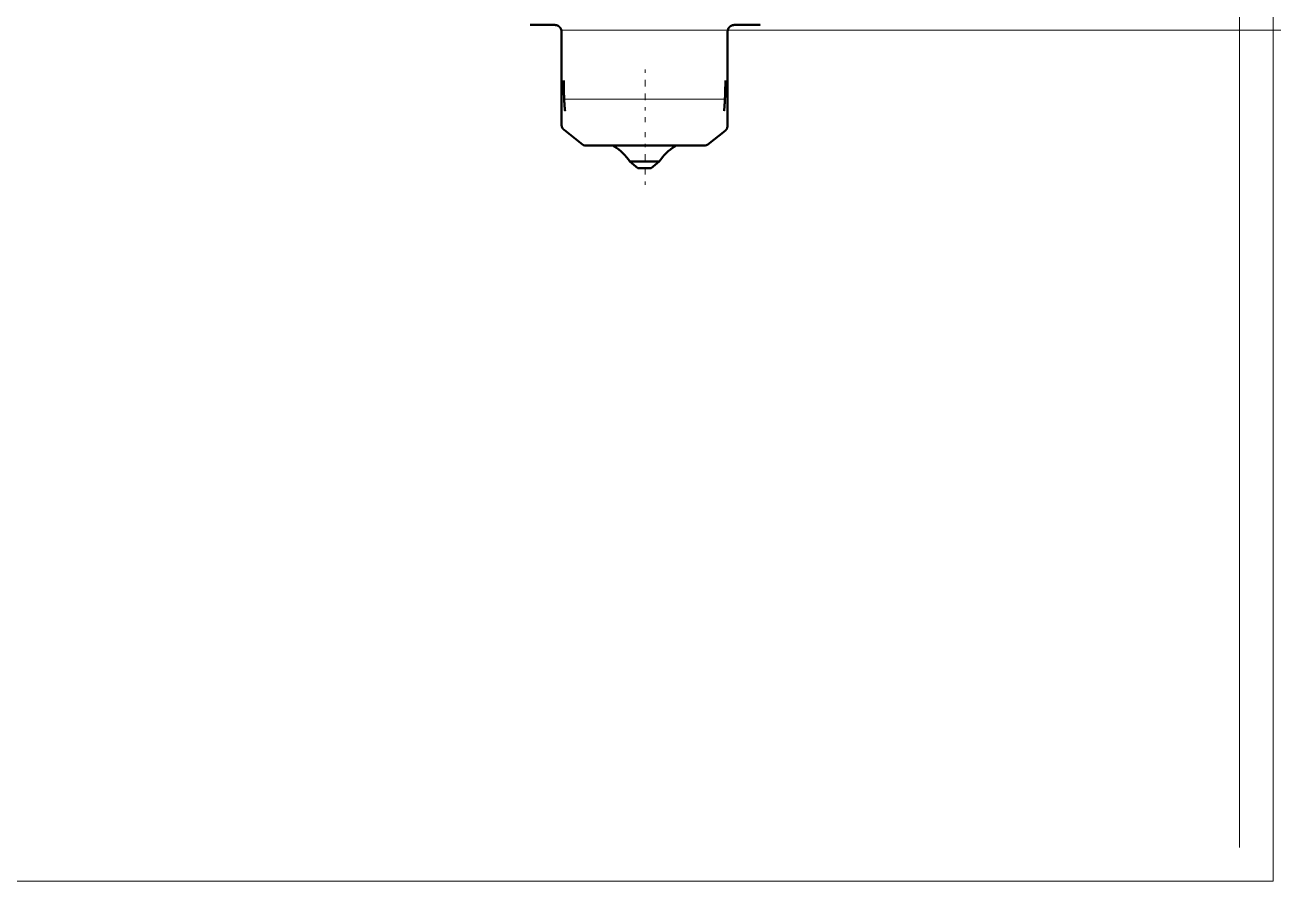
# Paper-space layout 'Layout1' of a CAD drawing. Header units: millimetres. Extents: x 0 to 420, y 0 to 297.
# Drawn here: x 233.5 to 420, y 0 to 127.8 of the extents above; entities that cross this region are included whole.
import ezdxf

# ---------------------------------------------------------------- set-up
doc = ezdxf.new("R2010")
doc.units = ezdxf.units.MM
doc.layers.add('170', color=7, linetype='Continuous', true_color=0xffffff)

psp = doc.layouts.get("Layout1")

# ---------------------------------------------------------------- linework, layer by layer
at = {"layer": '170', "color": 80, "linetype": 'Continuous', "lineweight": 13}
for p, q in [((420, 0), (420, 297)), ((0, 0), (420, 0))]:
    psp.add_line(p, q, dxfattribs=at)
at = {"layer": '170', "color": 80, "linetype": 'Continuous', "lineweight": 18}
psp.add_line((415, 5), (415, 292), dxfattribs=at)
at = {"layer": '170', "color": 193, "linetype": 'Continuous', "lineweight": 13}
for p, q in [((326.19, 120.67), (326.19, 121.18)), ((326.19, 118.63), (326.19, 119.65)), ((326.19, 116.59), (326.19, 117.61)), ((326.19, 115.06), (326.19, 115.57)), ((326.19, 113.31), (326.19, 114.06)), ((326.19, 111.06), (326.19, 111.81)), ((326.19, 109.55), (326.19, 110.06)), ((326.19, 107.52), (326.19, 108.54)), ((326.19, 105.48), (326.19, 106.5)), ((326.19, 103.95), (326.19, 104.46))]:
    psp.add_line(p, q, dxfattribs=at)
at = {"layer": '170', "color": 155, "linetype": 'Continuous', "lineweight": 13}
psp.add_line((338.12, 116.76), (314.1, 116.76), dxfattribs=at)
at = {"layer": '170', "color": 155, "linetype": 'Continuous', "lineweight": 50}
for p, q in [((314.08, 112.15), (316.83, 109.95)), ((335.56, 109.95), (338.14, 112.02)), ((323.93, 107.42), (325.12, 106.42)), ((327.12, 106.42), (328.31, 107.42))]:
    psp.add_line(p, q, dxfattribs=at)
for centre, radius, start, end in [((317.2, 110.42), 0.6, 231.3402, 270), ((317.59, 103.22), 7.6, 58.2245, 60.2758), ((317.59, 103.22), 7.6, 33.5477, 58.2245), ((334.64, 103.22), 7.6, 121.7755, 146.4523), ((334.64, 103.22), 7.6, 119.7242, 121.7755), ((335.18, 110.42), 0.6, 270, 308.6598)]:
    psp.add_arc(centre, radius, start, end, dxfattribs=at)
for points, knots in [([(312.7, 127.82), (311.6, 127.82), (309.95, 127.82), (309.42, 127.82), (309, 127.82)], [0, 0, 0.297541, 0.742871, 0.885125, 1, 1]), ([(313.7, 126.82), (313.7, 126.83), (313.7, 126.83), (313.7, 126.84), (313.7, 126.85), (313.7, 126.86), (313.7, 126.86), (313.7, 126.87), (313.7, 126.88), (313.7, 126.89), (313.7, 126.89), (313.7, 126.9), (313.7, 126.91), (313.7, 126.92), (313.7, 126.92), (313.7, 126.93), (313.7, 126.94), (313.7, 126.95), (313.7, 126.95), (313.69, 126.96), (313.69, 126.97), (313.69, 126.98), (313.69, 126.98), (313.69, 126.99), (313.69, 127), (313.69, 127.01), (313.69, 127.01), (313.68, 127.02), (313.68, 127.03), (313.68, 127.03), (313.68, 127.04), (313.68, 127.05), (313.68, 127.06), (313.67, 127.06), (313.67, 127.07), (313.67, 127.08), (313.67, 127.09), (313.67, 127.09), (313.66, 127.1), (313.66, 127.11), (313.66, 127.11), (313.66, 127.12), (313.66, 127.13), (313.65, 127.14), (313.65, 127.14), (313.65, 127.15), (313.65, 127.16), (313.64, 127.16), (313.64, 127.17), (313.64, 127.18), (313.63, 127.19), (313.63, 127.19), (313.63, 127.2), (313.63, 127.21), (313.62, 127.21), (313.62, 127.22), (313.62, 127.23), (313.61, 127.23), (313.61, 127.24), (313.61, 127.25), (313.6, 127.26), (313.6, 127.26), (313.6, 127.27), (313.59, 127.28), (313.59, 127.28), (313.59, 127.29), (313.58, 127.3), (313.58, 127.3), (313.58, 127.31), (313.57, 127.32), (313.57, 127.32), (313.56, 127.33), (313.56, 127.33), (313.56, 127.34), (313.55, 127.35), (313.55, 127.35), (313.54, 127.36), (313.54, 127.37), (313.54, 127.37), (313.53, 127.38), (313.53, 127.39), (313.52, 127.39), (313.52, 127.4), (313.52, 127.4), (313.51, 127.41), (313.51, 127.42), (313.5, 127.42), (313.5, 127.43), (313.49, 127.43), (313.49, 127.44), (313.48, 127.45), (313.48, 127.45), (313.47, 127.46), (313.47, 127.46), (313.46, 127.47), (313.46, 127.48), (313.45, 127.48), (313.45, 127.49), (313.44, 127.49), (313.44, 127.5), (313.43, 127.5), (313.43, 127.51), (313.42, 127.51), (313.42, 127.52), (313.41, 127.53), (313.41, 127.53), (313.4, 127.54), (313.4, 127.54), (313.39, 127.55), (313.38, 127.55), (313.38, 127.56), (313.37, 127.56), (313.37, 127.57), (313.36, 127.57), (313.36, 127.58), (313.35, 127.58), (313.34, 127.59), (313.34, 127.59), (313.33, 127.6), (313.33, 127.6), (313.32, 127.61), (313.31, 127.61), (313.31, 127.62), (313.3, 127.62), (313.3, 127.62), (313.29, 127.63), (313.28, 127.63), (313.28, 127.64), (313.27, 127.64), (313.26, 127.65), (313.26, 127.65), (313.25, 127.66), (313.25, 127.66), (313.23, 127.67), (313.21, 127.68), (313.2, 127.69), (313.18, 127.7), (313.16, 127.71), (313.15, 127.72), (313.13, 127.72), (313.11, 127.73), (313.09, 127.74), (313.07, 127.75), (313.05, 127.76), (313.04, 127.76), (313.02, 127.77), (313, 127.78), (312.98, 127.78), (312.96, 127.79), (312.94, 127.79), (312.92, 127.8), (312.9, 127.8), (312.88, 127.8), (312.85, 127.81), (312.83, 127.81), (312.81, 127.81), (312.79, 127.81), (312.77, 127.82), (312.75, 127.82), (312.73, 127.82), (312.7, 127.82)], [0, 0, 0.00477, 0.009541, 0.014312, 0.019091, 0.023864, 0.028638, 0.033414, 0.038192, 0.042971, 0.047747, 0.052525, 0.057301, 0.062086, 0.066866, 0.071653, 0.076429, 0.081216, 0.085995, 0.090785, 0.09556, 0.100354, 0.105133, 0.109932, 0.114711, 0.119504, 0.124289, 0.129088, 0.133869, 0.138668, 0.143451, 0.148255, 0.153033, 0.157839, 0.162624, 0.167428, 0.172216, 0.177022, 0.181809, 0.186618, 0.191405, 0.19622, 0.201002, 0.205819, 0.210606, 0.215419, 0.22021, 0.225031, 0.22982, 0.234639, 0.239426, 0.244251, 0.249043, 0.253869, 0.258657, 0.263483, 0.268273, 0.273102, 0.277895, 0.282728, 0.287525, 0.292351, 0.297147, 0.301979, 0.306776, 0.311608, 0.316407, 0.321248, 0.326043, 0.330875, 0.335686, 0.340517, 0.345321, 0.350157, 0.354967, 0.359805, 0.364616, 0.369454, 0.374263, 0.379104, 0.383915, 0.388755, 0.393571, 0.398409, 0.403226, 0.408072, 0.412888, 0.417728, 0.422553, 0.427397, 0.432219, 0.437065, 0.441878, 0.446731, 0.451557, 0.456408, 0.461229, 0.466081, 0.470902, 0.475758, 0.480581, 0.48544, 0.490261, 0.495119, 0.499953, 0.50481, 0.509635, 0.514498, 0.519334, 0.524194, 0.529023, 0.533886, 0.538719, 0.543576, 0.548414, 0.553282, 0.558111, 0.562987, 0.567823, 0.572695, 0.577525, 0.582398, 0.587237, 0.59211, 0.596952, 0.601821, 0.606664, 0.611541, 0.616378, 0.621254, 0.626101, 0.630974, 0.635825, 0.648048, 0.660101, 0.672459, 0.684651, 0.697136, 0.709454, 0.722073, 0.734534, 0.747287, 0.759877, 0.772764, 0.785497, 0.798502, 0.811366, 0.82452, 0.837516, 0.850795, 0.863928, 0.877336, 0.890611, 0.904143, 0.917552, 0.931228, 0.944768, 0.958574, 0.972253, 0.986168, 1, 1]), ([(339.52, 127.82), (339.51, 127.82), (339.5, 127.82), (339.49, 127.82), (339.48, 127.82), (339.47, 127.82), (339.45, 127.82), (339.44, 127.82), (339.43, 127.82), (339.42, 127.81), (339.41, 127.81), (339.4, 127.81), (339.39, 127.81), (339.38, 127.81), (339.37, 127.81), (339.36, 127.81), (339.35, 127.8), (339.34, 127.8), (339.33, 127.8), (339.32, 127.8), (339.31, 127.8), (339.3, 127.79), (339.29, 127.79), (339.28, 127.79), (339.27, 127.79), (339.26, 127.79), (339.25, 127.78), (339.24, 127.78), (339.23, 127.78), (339.22, 127.77), (339.21, 127.77), (339.21, 127.77), (339.2, 127.77), (339.19, 127.76), (339.18, 127.76), (339.17, 127.76), (339.16, 127.75), (339.15, 127.75), (339.14, 127.74), (339.13, 127.74), (339.12, 127.74), (339.11, 127.73), (339.11, 127.73), (339.1, 127.73), (339.09, 127.72), (339.08, 127.72), (339.07, 127.71), (339.06, 127.71), (339.05, 127.7), (339.05, 127.7), (339.04, 127.7), (339.03, 127.69), (339.02, 127.69), (339.01, 127.68), (339.01, 127.68), (339, 127.67), (338.99, 127.67), (338.98, 127.66), (338.97, 127.66), (338.96, 127.65), (338.95, 127.64), (338.93, 127.63), (338.92, 127.62), (338.91, 127.61), (338.9, 127.6), (338.88, 127.59), (338.87, 127.58), (338.86, 127.57), (338.85, 127.56), (338.83, 127.55), (338.82, 127.54), (338.81, 127.53), (338.8, 127.51), (338.79, 127.5), (338.78, 127.49), (338.77, 127.48), (338.76, 127.47), (338.75, 127.45), (338.74, 127.44), (338.73, 127.43), (338.72, 127.42), (338.71, 127.4), (338.7, 127.39), (338.69, 127.38), (338.68, 127.36), (338.67, 127.35), (338.66, 127.34), (338.65, 127.32), (338.65, 127.31), (338.64, 127.29), (338.63, 127.28), (338.62, 127.27), (338.62, 127.25), (338.61, 127.24), (338.6, 127.22), (338.6, 127.21), (338.59, 127.19), (338.58, 127.18), (338.58, 127.16), (338.57, 127.15), (338.57, 127.13), (338.56, 127.12), (338.56, 127.1), (338.55, 127.09), (338.55, 127.07), (338.55, 127.06), (338.54, 127.04), (338.54, 127.02), (338.54, 127.01), (338.53, 126.99), (338.53, 126.98), (338.53, 126.96), (338.53, 126.95), (338.52, 126.93), (338.52, 126.91), (338.52, 126.9), (338.52, 126.88), (338.52, 126.87), (338.52, 126.85), (338.52, 126.83), (338.52, 126.82)], [0, 0, 0.006751, 0.013529, 0.020242, 0.026985, 0.033678, 0.040387, 0.047035, 0.053728, 0.060347, 0.067, 0.07358, 0.080208, 0.086765, 0.093345, 0.099868, 0.106428, 0.112919, 0.119436, 0.125899, 0.132388, 0.138824, 0.145287, 0.151673, 0.158112, 0.164473, 0.170867, 0.177194, 0.183567, 0.189864, 0.196192, 0.202458, 0.208758, 0.214996, 0.221269, 0.227466, 0.233713, 0.239874, 0.246085, 0.252219, 0.258396, 0.264508, 0.270649, 0.276716, 0.282836, 0.288872, 0.29496, 0.300963, 0.307007, 0.312991, 0.319009, 0.324949, 0.330936, 0.33685, 0.3428, 0.348686, 0.354606, 0.360451, 0.366336, 0.376584, 0.386961, 0.397214, 0.407586, 0.41782, 0.428187, 0.438413, 0.448778, 0.459003, 0.469353, 0.479573, 0.489919, 0.500127, 0.51047, 0.520676, 0.531023, 0.54121, 0.551547, 0.561731, 0.57206, 0.58224, 0.592568, 0.602738, 0.613056, 0.62322, 0.633534, 0.643694, 0.654004, 0.664158, 0.674455, 0.684603, 0.694893, 0.705039, 0.715321, 0.725464, 0.735736, 0.745875, 0.756141, 0.766274, 0.776535, 0.786666, 0.796914, 0.807037, 0.817279, 0.827403, 0.83763, 0.847754, 0.857969, 0.868097, 0.878299, 0.888426, 0.898613, 0.908737, 0.918917, 0.929044, 0.939204, 0.949335, 0.959482, 0.969617, 0.979751, 0.98988, 1, 1]), ([(343.39, 127.82), (343.28, 127.82), (342.39, 127.82), (340.67, 127.82), (339.52, 127.82)], [0, 0, 0.028861, 0.257473, 0.702833, 1, 1]), ([(313.7, 115.8), (313.7, 116.46), (313.7, 117.33), (313.7, 118.39), (313.7, 119.58)], [0, 0, 0.174961, 0.404166, 0.685033, 1, 1]), ([(314.03, 119.55), (314.03, 119.5), (314.03, 119.48), (314.03, 119.43), (314.03, 119.38), (314.03, 119.33), (314.03, 119.31), (314.03, 119.26), (314.03, 119.21), (314.03, 119.16), (314.03, 119.12), (314.03, 119.07), (314.03, 119.02), (314.03, 118.97), (314.03, 118.93), (314.03, 118.9), (314.03, 118.86), (314.03, 118.83), (314.03, 118.79), (314.03, 118.76), (314.04, 118.72), (314.04, 118.67), (314.04, 118.62), (314.04, 118.6), (314.04, 118.55), (314.04, 118.51), (314.04, 118.46), (314.04, 118.42), (314.04, 118.37), (314.04, 118.33), (314.04, 118.28), (314.05, 118.24), (314.05, 118.19), (314.05, 118.15), (314.05, 118.1), (314.05, 118.06), (314.05, 118.01), (314.05, 117.99), (314.05, 117.95), (314.06, 117.9), (314.06, 117.86), (314.06, 117.84), (314.06, 117.79), (314.06, 117.75), (314.06, 117.71), (314.06, 117.67), (314.06, 117.64), (314.06, 117.6), (314.07, 117.56), (314.07, 117.54), (314.07, 117.5), (314.07, 117.46), (314.07, 117.43), (314.07, 117.41), (314.07, 117.37), (314.07, 117.35), (314.08, 117.31), (314.08, 117.27), (314.08, 117.25), (314.08, 117.21), (314.08, 117.17), (314.08, 117.13), (314.08, 117.11), (314.08, 117.07), (314.09, 117.05), (314.09, 117.01), (314.09, 116.97), (314.09, 116.93), (314.09, 116.91), (314.09, 116.87), (314.1, 116.84), (314.1, 116.8), (314.1, 116.76), (314.1, 116.74), (314.1, 116.7), (314.1, 116.66), (314.11, 116.63), (314.11, 116.61), (314.11, 116.57), (314.11, 116.55), (314.11, 116.52), (314.11, 116.48), (314.11, 116.44), (314.12, 116.43), (314.12, 116.39), (314.12, 116.37), (314.12, 116.36), (314.12, 116.34), (314.12, 116.3), (314.12, 116.29), (314.12, 116.27), (314.13, 116.25), (314.13, 116.22), (314.13, 116.2), (314.13, 116.18), (314.13, 116.15), (314.13, 116.13), (314.13, 116.1), (314.14, 116.08), (314.14, 116.05), (314.14, 116.01), (314.14, 116), (314.14, 115.98), (314.14, 115.96), (314.15, 115.93), (314.15, 115.9), (314.15, 115.87), (314.15, 115.84), (314.15, 115.8), (314.16, 115.77), (314.16, 115.76), (314.16, 115.74), (314.16, 115.73), (314.16, 115.7), (314.16, 115.68), (314.16, 115.66), (314.17, 115.63), (314.17, 115.62), (314.17, 115.6), (314.17, 115.59), (314.17, 115.56), (314.17, 115.55), (314.18, 115.52), (314.18, 115.5), (314.18, 115.49), (314.18, 115.47), (314.18, 115.44), (314.18, 115.43), (314.19, 115.4), (314.19, 115.39), (314.19, 115.37), (314.19, 115.36), (314.19, 115.35), (314.2, 115.32), (314.2, 115.29), (314.2, 115.28), (314.2, 115.25), (314.2, 115.24), (314.21, 115.22), (314.21, 115.2), (314.21, 115.17), (314.21, 115.15), (314.22, 115.12), (314.22, 115.11), (314.22, 115.1), (314.22, 115.07), (314.22, 115.06), (314.23, 115.05), (314.23, 115.02)], [0, 0, 0.010697, 0.016037, 0.026701, 0.037346, 0.047969, 0.053273, 0.063861, 0.074425, 0.084965, 0.09548, 0.105969, 0.116434, 0.126872, 0.13728, 0.142472, 0.152839, 0.158014, 0.168338, 0.173487, 0.183766, 0.194015, 0.204233, 0.20933, 0.2195, 0.229637, 0.239741, 0.249811, 0.259847, 0.269849, 0.279816, 0.289746, 0.299641, 0.3095, 0.31932, 0.329104, 0.338849, 0.343708, 0.353396, 0.363044, 0.372653, 0.377442, 0.386992, 0.396499, 0.405967, 0.415392, 0.420088, 0.429452, 0.43877, 0.443416, 0.452671, 0.461882, 0.466471, 0.471051, 0.480174, 0.48472, 0.493777, 0.502789, 0.507278, 0.516222, 0.525118, 0.533971, 0.538378, 0.547161, 0.551534, 0.560244, 0.568909, 0.577523, 0.581815, 0.590357, 0.598853, 0.6073, 0.615697, 0.619877, 0.628199, 0.636473, 0.644698, 0.648792, 0.656941, 0.660997, 0.669069, 0.677091, 0.685064, 0.689031, 0.696927, 0.700855, 0.70477, 0.708674, 0.71644, 0.720303, 0.724154, 0.727992, 0.735629, 0.739426, 0.743212, 0.750745, 0.75449, 0.761944, 0.76565, 0.773025, 0.780345, 0.783986, 0.787613, 0.791227, 0.798416, 0.805551, 0.812631, 0.81966, 0.826634, 0.833554, 0.836996, 0.840422, 0.843837, 0.850622, 0.853994, 0.857355, 0.864033, 0.867351, 0.870658, 0.873949, 0.880492, 0.883745, 0.890207, 0.893417, 0.896613, 0.899796, 0.906123, 0.909268, 0.915515, 0.918614, 0.921705, 0.92478, 0.927842, 0.933924, 0.939953, 0.942947, 0.948896, 0.95185, 0.95479, 0.960629, 0.966414, 0.972147, 0.977825, 0.980643, 0.98345, 0.989018, 0.991785, 0.994536, 1, 1]), ([(337.99, 115.02), (337.99, 115.05), (337.99, 115.07), (338, 115.1), (338, 115.11), (338, 115.15), (338, 115.16), (338.01, 115.19), (338.01, 115.23), (338.01, 115.26), (338.02, 115.28), (338.02, 115.29), (338.02, 115.33), (338.02, 115.34), (338.03, 115.38), (338.03, 115.41), (338.03, 115.45), (338.04, 115.48), (338.04, 115.52), (338.04, 115.54), (338.04, 115.58), (338.04, 115.59), (338.05, 115.61), (338.05, 115.65), (338.05, 115.69), (338.05, 115.73), (338.06, 115.76), (338.06, 115.78), (338.06, 115.82), (338.06, 115.86), (338.07, 115.9), (338.07, 115.94), (338.07, 115.96), (338.07, 116), (338.08, 116.04), (338.08, 116.09), (338.08, 116.13), (338.08, 116.17), (338.09, 116.19), (338.09, 116.23), (338.09, 116.28), (338.09, 116.3), (338.09, 116.34), (338.1, 116.39), (338.1, 116.41), (338.1, 116.45), (338.1, 116.5), (338.1, 116.52), (338.11, 116.56), (338.11, 116.61), (338.11, 116.66), (338.11, 116.7), (338.12, 116.75), (338.12, 116.8), (338.12, 116.82), (338.12, 116.87), (338.12, 116.89), (338.12, 116.94), (338.13, 116.99), (338.13, 117.04), (338.13, 117.09), (338.13, 117.14), (338.13, 117.19), (338.13, 117.21), (338.14, 117.26), (338.14, 117.31), (338.14, 117.36), (338.14, 117.41), (338.14, 117.47), (338.15, 117.52), (338.15, 117.54), (338.15, 117.6), (338.15, 117.65), (338.15, 117.7), (338.15, 117.75), (338.16, 117.81), (338.16, 117.86), (338.16, 117.89), (338.16, 117.94), (338.16, 118), (338.16, 118.05), (338.16, 118.11), (338.17, 118.16), (338.17, 118.22), (338.17, 118.24), (338.17, 118.3), (338.17, 118.36), (338.17, 118.41), (338.17, 118.47), (338.17, 118.5), (338.17, 118.55), (338.18, 118.61), (338.18, 118.64), (338.18, 118.7), (338.18, 118.75), (338.18, 118.78), (338.18, 118.84), (338.18, 118.87), (338.18, 118.93), (338.18, 118.99), (338.18, 119.04), (338.18, 119.1), (338.18, 119.16), (338.18, 119.22), (338.18, 119.28), (338.19, 119.34), (338.19, 119.4), (338.19, 119.43), (338.19, 119.49), (338.19, 119.55)], [0, 0, 0.006807, 0.010238, 0.017167, 0.020664, 0.027718, 0.031272, 0.038451, 0.04571, 0.053052, 0.056757, 0.060479, 0.067987, 0.071774, 0.079405, 0.087122, 0.094921, 0.102804, 0.11077, 0.114782, 0.12287, 0.126948, 0.131043, 0.139298, 0.147636, 0.156057, 0.164557, 0.168842, 0.177467, 0.186175, 0.194964, 0.203835, 0.208301, 0.217294, 0.226366, 0.235522, 0.244757, 0.254073, 0.258761, 0.268197, 0.277711, 0.282498, 0.292132, 0.301843, 0.30673, 0.316561, 0.326469, 0.331449, 0.341473, 0.351574, 0.361749, 0.372002, 0.382329, 0.392734, 0.397964, 0.408478, 0.413762, 0.424387, 0.435084, 0.445855, 0.456697, 0.467608, 0.478592, 0.484112, 0.4952, 0.506356, 0.517583, 0.528875, 0.540236, 0.551662, 0.5574, 0.568927, 0.580517, 0.59217, 0.603885, 0.615663, 0.627503, 0.633445, 0.645376, 0.657365, 0.669414, 0.681519, 0.693683, 0.7059, 0.712031, 0.724331, 0.736686, 0.749091, 0.761551, 0.767797, 0.780329, 0.792911, 0.799221, 0.811876, 0.824576, 0.830941, 0.843709, 0.850112, 0.862944, 0.875818, 0.888734, 0.901691, 0.914683, 0.927715, 0.940783, 0.953887, 0.967023, 0.973601, 0.986784, 1, 1]), ([(338.52, 119.58), (338.52, 118.98), (338.52, 117.85), (338.52, 116.88), (338.52, 116.11), (338.52, 115.8)], [0, 0, 0.158333, 0.457611, 0.714164, 0.917295, 1, 1]), ([(313.7, 112.93), (313.7, 113.33), (313.7, 114.36), (313.7, 115.8)], [0, 0, 0.138195, 0.497032, 1, 1]), ([(338.52, 115.8), (338.52, 114.03), (338.52, 113.38), (338.52, 112.8)], [0, 0, 0.589398, 0.806745, 1, 1]), ([(313.7, 112.94), (313.71, 112.83), (313.73, 112.72), (313.76, 112.61), (313.8, 112.5), (313.86, 112.4), (313.92, 112.31), (314, 112.22), (314.08, 112.15)], [0, 0, 0.123952, 0.246595, 0.372953, 0.499757, 0.626635, 0.753056, 0.875861, 1, 1]), ([(338.14, 112.02), (338.23, 112.09), (338.3, 112.18), (338.37, 112.27), (338.42, 112.37), (338.46, 112.48), (338.49, 112.59), (338.51, 112.7), (338.52, 112.81)], [0, 0, 0.124126, 0.24693, 0.373338, 0.500202, 0.627011, 0.753369, 0.876028, 1, 1]), ([(317.2, 109.82), (317.31, 109.82), (318.18, 109.82), (319.84, 109.82), (322.11, 109.82), (324.79, 109.82), (327.6, 109.82), (330.27, 109.82), (332.55, 109.82), (334.2, 109.82), (335.07, 109.82), (335.18, 109.82)], [0, 0, 0.006162, 0.054513, 0.14647, 0.273029, 0.421805, 0.578235, 0.727007, 0.853559, 0.945504, 0.993843, 1, 1]), ([(323.93, 107.42), (324.03, 107.42), (324.83, 107.42), (326.12, 107.42)], [0, 0, 0.048947, 0.412221, 1, 1]), ([(326.12, 107.42), (326.79, 107.42), (327.89, 107.42), (328.31, 107.42)], [0, 0, 0.30902, 0.80902, 1, 1]), ([(327.12, 106.42), (326.98, 106.42), (326.12, 106.42)], [0, 0, 0.133987, 1, 1])]:
    psp.add_open_spline(points, degree=1, knots=knots, dxfattribs=at)
for points in [[(313.7, 119.58), (313.7, 126.82)], [(338.52, 126.82), (338.52, 119.58)], [(326.12, 106.42), (325.62, 106.42), (325.12, 106.42)]]:
    psp.add_open_spline(points, degree=1, dxfattribs=at)

doc.saveas('drawing.dxf')
